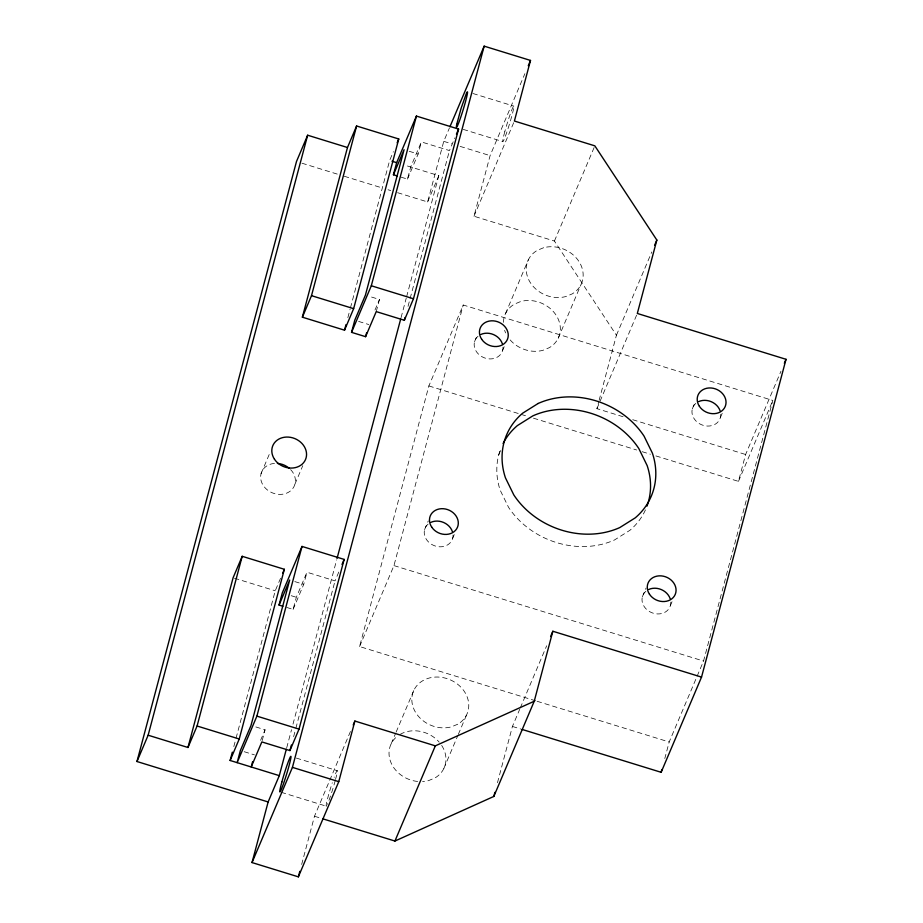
<?xml version="1.0" encoding="UTF-8"?>
<svg xmlns="http://www.w3.org/2000/svg" width="923" height="923" viewBox="0 0 923 923"><rect width="100%" height="100%" fill="white"/><g stroke="black" fill="none" stroke-linecap="round" stroke-linejoin="round"><path stroke-width="0.69" stroke-dasharray="4.62 3.46" d="M335.534 779.439L336.26 776.681A18.587 1.177 -72.9 0 0 336.064 772.493L335.003 775.078A18.587 1.177 -72.9 0 0 334.161 777.328M233.819 746.569L235.677 739.623M236.046 738.227L275.239 590.778L280.604 578.144M347.856 317.662L350.071 309.309M350.44 307.924L389.633 160.498L393.383 151.637M286.718 607.438L293.11 609.399L296.329 597.285L306.955 572.225L335.037 580.879L339.329 570.772M401.09 177.147L407.481 179.12L410.7 166.994L421.35 141.911L449.455 150.576L454.82 137.931M262.201 740.569L265.063 729.793L254.852 726.643M293.11 609.399L303.736 584.34L306.955 572.225M376.238 311.605L379.457 299.479L369.246 296.329M407.481 179.12L418.131 154.037L421.35 141.911M397.582 192.688L427.637 201.952L443.755 141.346L449.363 128.124M286.707 747.803L291.518 729.712M292.995 724.14L336.664 559.869M401.055 317.65L406.235 298.164M406.605 296.768L438.806 175.658L405.589 165.425M293.629 736.669L295.475 729.712M295.845 728.316L335.037 580.879M408.035 306.355L449.455 150.576M301.659 864.459L314.478 816.244L350.959 730.301M535.721 700.845L359.589 646.55L428.872 385.941L463.231 305.005L772.828 400.444L703.545 661.053L669.187 741.988L664.791 758.521M599.119 400.351L616.426 335.245L554.435 241.041L473.984 216.236L490.101 155.629L524.899 73.655M359.589 646.55L393.948 565.603L463.231 305.005M497.474 782.716L512.427 726.447L519.73 709.268M623.071 416.723L596.916 408.658L598.75 401.736M655.907 455.927L738.469 481.379L745.611 454.497L780.973 371.208M327.388 804.337L327.688 803.61M261.071 473.649L270.012 452.605M294.956 484.102L302.779 465.677M374.98 310.036L379.457 299.479M427.637 201.952L438.806 175.658M473.984 216.236L514.399 121.04M260.586 740.35L265.063 729.793M474.526 341.729L477.687 334.299M505.516 313.589L528.337 259.836M424.58 529.617L428.26 520.941M502.631 350.394L504.212 346.679M554.435 241.041L594.839 145.846M452.685 538.271L454.266 534.555M498.743 454.82L500.854 449.859M558.242 338.199L581.052 284.446M391.121 743.892L395.575 733.404M396.129 732.089L413.931 690.15M616.426 335.245L651.788 251.944M443.836 768.501L457.75 735.723M458.304 734.42L466.657 714.748M596.916 408.658L636.766 314.789M520.284 707.941L546.658 645.8M692.308 408.877L695.457 401.436M642.362 596.754L646.042 588.078M720.413 417.531L722.513 412.581M670.456 605.419L672.036 601.704M738.469 481.379L772.828 400.444M234.454 578.202L275.239 590.778M472.934 93.5L513.823 106.11M463.254 129.393L502.781 141.577M443.755 141.346L451.935 143.873M460.116 146.388L490.101 155.629M409.189 151.28L418.131 154.037M301.948 163.198L337.472 174.159M344.302 176.258L382.56 188.05M388.018 189.734L390.752 190.576M358.597 321.412L368.819 324.561M632.716 419.7L745.611 454.497M428.872 385.941L519.684 413.931M521.068 414.358L527.944 416.481M533.448 418.177L636.651 449.997M642.154 451.693L650.403 454.231M393.948 565.603L703.545 661.053M294.795 581.594L303.736 584.34M291.218 595.704L296.329 597.285M537.094 701.272L669.187 741.988M512.427 726.447L520.687 728.997M296.352 758.083L337.241 770.682M244.203 751.714L254.425 754.864M281.227 792.28L326.2 806.148M314.478 816.244L321.296 818.343M335.257 780.535A18.587 1.177 -72.9 0 1 328.45 801.752M326.627 805.837A18.587 1.177 -72.9 0 1 327.192 800.16L328.196 796.307A18.587 1.177 -72.9 0 1 332.303 782.739M441.679 745.426A29.098 24.702 23 0 1 434.929 777.974L428.514 780.627A29.098 24.702 23 0 1 422.561 781.573M417.634 781.458A29.098 24.702 23 0 1 391.098 762.906A29.098 24.702 23 0 1 397.778 735.908M400.028 734.42A29.098 24.702 23 0 1 439.198 742.15M510.165 339.941A29.098 24.702 23 0 0 542.909 350.325L549.323 347.671A29.098 24.702 23 0 0 556.454 315.735A29.098 24.702 23 0 0 520.849 301.463L514.434 304.117A29.098 24.702 23 0 0 503.416 322.369M505.631 332.926A29.098 24.702 23 0 1 504.627 330.33M290.653 469.622A17.768 15.08 23 0 1 286.591 493.182A17.768 15.08 23 0 1 261.29 481.333A17.768 15.08 23 0 1 277.385 463.404M645.454 509.877A78.57 66.71 23 0 1 629.982 530.252L614.51 539.967A78.57 66.71 23 0 1 508.538 507.292L500.197 490.24A78.57 66.71 23 0 1 500.854 448.451M720.759 414.254A14.733 12.507 23 0 1 701.33 424.661A14.733 12.507 23 0 1 695.804 403.397M670.813 602.131A14.733 12.507 23 0 1 651.384 612.537A14.733 12.507 23 0 1 645.858 591.274M502.989 347.106A14.733 12.507 23 0 1 483.548 357.513A14.733 12.507 23 0 1 478.022 336.249M453.043 534.994A14.733 12.507 23 0 1 433.602 545.401A14.733 12.507 23 0 1 428.076 524.137M504.777 131.735L503.773 135.589A18.587 1.177 -72.9 0 0 503.97 139.765L505.031 137.181A18.587 1.177 -72.9 0 0 511.827 115.952L512.83 112.098A18.587 1.177 -72.9 0 0 512.646 107.922L511.584 110.506A18.587 1.177 -72.9 0 0 504.777 131.735M543.659 247.71L537.244 250.364A29.098 24.702 23 0 0 530.114 282.3A29.098 24.702 23 0 0 565.73 296.571L572.145 293.918A29.098 24.702 23 0 0 579.275 261.982A29.098 24.702 23 0 0 543.659 247.71M457.739 724.232L451.324 726.874A29.098 24.702 23 0 1 411.843 698.492A29.098 24.702 23 0 1 453.308 681.359A29.098 24.702 23 0 1 457.739 724.232"/><path stroke-width="1.38" d="M286.326 749.199L279.3 775.643L268.132 801.96L136.973 761.521L296.491 161.513L307.647 135.22L347.475 147.507L356.601 125.99L398.759 138.981L353.647 308.663L344.521 330.18L302.375 317.189L347.475 147.507M136.973 761.521L148.142 735.216L307.647 135.22M148.142 735.216L187.969 747.492L233.092 577.786L242.195 556.304L284.353 569.295L239.242 739L230.127 760.483L279.3 775.643M187.969 747.492L197.084 726.009L242.195 556.304M302.375 317.189L311.501 295.672L356.601 125.99M230.127 760.483L232.342 752.141M344.521 330.18L345.998 324.608M282.888 606.261L279.058 605.073L282.276 592.958L302.017 546.428L344.152 559.407L299.029 729.124L289.926 750.572L261.844 741.919L251.206 766.978L252.637 761.59M393.429 174.782L396.648 162.667L416.423 116.079L458.581 129.082L413.469 298.764L404.343 320.269L376.238 311.605L365.589 336.676L351.548 332.349L354.767 320.223L365.416 295.152L404.078 149.699L393.429 174.782L397.259 175.97M279.058 605.073L289.684 580.013L251.01 725.466L240.372 750.526L237.153 762.652L256.894 716.133L302.017 546.428M351.548 332.349L371.311 285.772L416.423 116.079M365.589 336.676L366.662 332.638M449.928 126.797L484.16 46.15L530.506 60.433L514.399 121.04L594.839 145.846L656.841 240.049L637.32 313.462L786.027 359.301L701.538 677.101L552.842 631.251L534.232 701.249L435.333 745.853L354.882 721.048L338.776 781.654L298.36 876.85L252.025 862.567L268.132 801.96M337.033 558.484L400.686 319.046M289.926 750.572L291.403 745.011M404.343 320.269L405.082 317.477M252.025 862.567L292.429 767.371L484.16 46.15M298.36 876.85L299.825 871.335M322.658 818.77L394.929 841.049L493.817 796.445L494.913 792.326M522.072 729.424L661.133 772.297L661.86 769.54M397.144 142.777L398.759 138.981M282.75 573.079L284.353 569.295M342.006 564.461L344.152 559.407M456.424 134.135L458.581 129.082M528.268 65.729L530.506 60.433M353.197 725.016L354.882 721.048M394.929 841.049L435.333 745.853M654.592 245.333L656.841 240.049M550.593 636.547L552.842 631.251M493.817 796.445L534.232 701.249M784.342 363.27L786.027 359.301M661.133 772.297L701.538 677.101M197.084 726.009L239.242 739M391.975 161.213L396.648 162.667M371.311 285.772L413.469 298.764M311.501 295.672L353.647 308.663M256.894 716.133L299.029 729.124M292.429 767.371L338.776 781.654M277.385 463.404A17.768 15.08 23 0 1 288.991 468.088M503.081 443.525A78.57 66.71 23 0 1 517.376 425.595L532.848 415.869A78.57 66.71 23 0 1 638.82 448.543L647.161 465.607A78.57 66.71 23 0 1 646.988 506.127M698.699 401.574A14.733 12.507 23 0 1 720.136 410.897M648.754 589.451A14.733 12.507 23 0 1 670.19 598.773M480.929 334.426A14.733 12.507 23 0 1 502.354 343.76M430.972 522.314A14.733 12.507 23 0 1 452.408 531.636M456.735 124.351L456.4 126.393A18.587 1.177 -72.9 0 0 457.623 125.482L458.685 122.897A18.587 1.177 -72.9 0 0 465.492 101.668L466.484 97.815A18.587 1.177 -72.9 0 0 466.3 93.638L461.073 108.429L456.735 124.351M281.85 782.023L280.846 785.877A18.587 1.177 -72.9 0 0 281.042 790.053L282.103 787.469A18.587 1.177 -72.9 0 0 288.911 766.24L289.914 762.386A18.587 1.177 -72.9 0 0 289.718 758.21L288.657 760.794A18.587 1.177 -72.9 0 0 281.85 782.023M538.109 403.489L522.637 413.204A78.57 66.71 23 0 0 505.446 477.849L513.799 494.913A78.57 66.71 23 0 0 619.771 527.575L635.232 517.861A78.57 66.71 23 0 0 652.423 453.216L644.069 436.152A78.57 66.71 23 0 0 538.109 403.489M699.403 406.328A14.733 12.507 23 0 0 724.359 408.139A14.733 12.507 23 0 0 711.091 387.983A14.733 12.507 23 0 0 699.403 406.328M481.621 339.179A14.733 12.507 23 0 0 506.577 341.002A14.733 12.507 23 0 0 493.32 320.846A14.733 12.507 23 0 0 481.621 339.179M431.676 527.068A14.733 12.507 23 0 0 456.631 528.879A14.733 12.507 23 0 0 443.363 508.723A14.733 12.507 23 0 0 431.676 527.068M649.457 594.204A14.733 12.507 23 0 0 674.401 596.016A14.733 12.507 23 0 0 661.145 575.871A14.733 12.507 23 0 0 649.457 594.204M274.454 459.204A17.768 15.08 23 0 0 304.544 461.385A17.768 15.08 23 0 0 288.553 437.098A17.768 15.08 23 0 0 274.454 459.204"/></g></svg>
